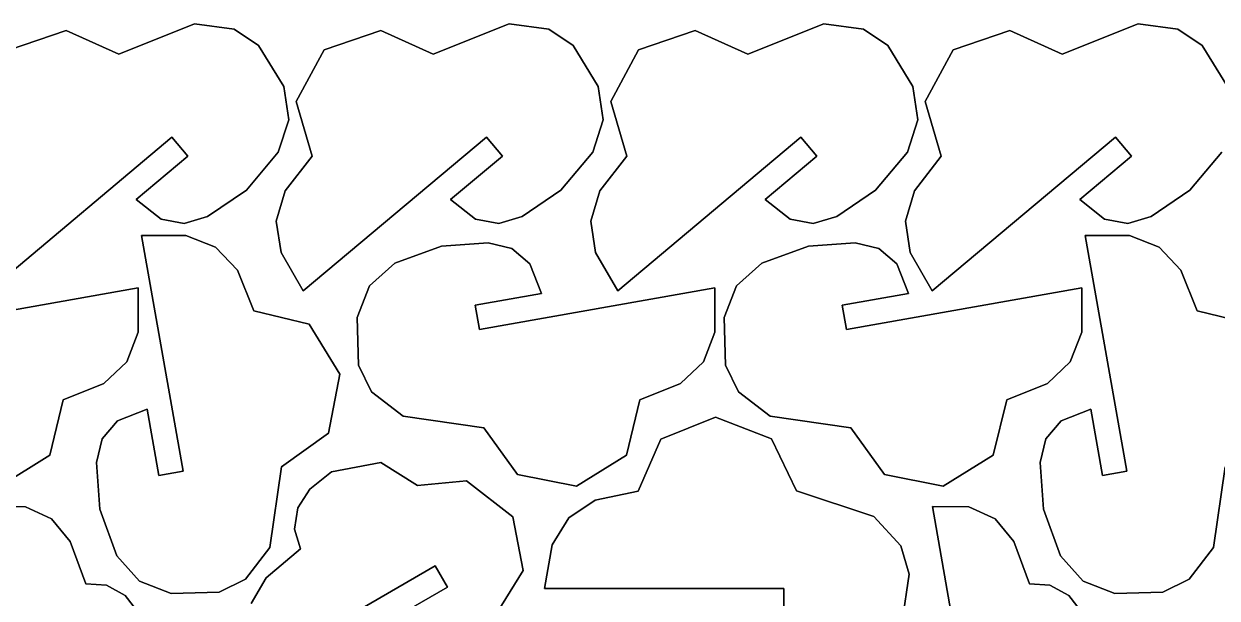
# Model space of a CAD drawing. Extents: x -1 to 600, y 1 to 926.
# Drawn here: x 190 to 326.5, y 664.5 to 730.2 of the extents above; entities that cross this region are included whole.
import ezdxf

# ---------------------------------------------------------------- set-up
doc = ezdxf.new("R2010")
doc.units = 0
doc.layers.add('EXPLORER_DEFAULT', color=253, linetype='CONTINUOUS')

# ---------------------------------------------------------------- blocks, each defined once
blk = doc.blocks.new('A_MODEL_SPACE')
at = {"layer": 'EXPLORER_DEFAULT'}
for p, q in [((188.33165, 727.260559), (194.82402, 729.471252)), ((194.82402, 729.471252), (188.33165, 727.260559)), ((194.82402, 729.471252), (200.828323, 726.76532)), ((200.828323, 726.76532), (194.82402, 729.471252)), ((200.828323, 726.76532), (209.517883, 730.223022)), ((209.517883, 730.223022), (200.828323, 726.76532)), ((209.517883, 730.223022), (214.056519, 729.618164)), ((214.056519, 729.618164), (209.517883, 730.223022)), ((214.056519, 729.618164), (216.84581, 727.745117)), ((216.84581, 727.745117), (214.056519, 729.618164)), ((224.33165, 727.260559), (230.82402, 729.471252)), ((230.82402, 729.471252), (224.33165, 727.260559)), ((230.82402, 729.471252), (236.828323, 726.76532)), ((236.828323, 726.76532), (230.82402, 729.471252)), ((236.828323, 726.76532), (245.517883, 730.223022)), ((245.517883, 730.223022), (236.828323, 726.76532)), ((245.517883, 730.223022), (250.056519, 729.618164)), ((250.056519, 729.618164), (245.517883, 730.223022)), ((250.056519, 729.618164), (252.84581, 727.745117)), ((252.84581, 727.745117), (250.056519, 729.618164)), ((260.331635, 727.260559), (266.824005, 729.471252)), ((266.824005, 729.471252), (260.331635, 727.260559)), ((266.824005, 729.471252), (272.828339, 726.76532)), ((272.828339, 726.76532), (266.824005, 729.471252)), ((272.828339, 726.76532), (281.517883, 730.223022)), ((281.517883, 730.223022), (272.828339, 726.76532)), ((281.517883, 730.223022), (286.056519, 729.618164)), ((286.056519, 729.618164), (281.517883, 730.223022)), ((286.056519, 729.618164), (288.845825, 727.745117)), ((288.845825, 727.745117), (286.056519, 729.618164)), ((296.331635, 727.260559), (302.824005, 729.471252)), ((302.824005, 729.471252), (296.331635, 727.260559)), ((302.824005, 729.471252), (308.828339, 726.76532)), ((308.828339, 726.76532), (302.824005, 729.471252)), ((308.828339, 726.76532), (317.517883, 730.223022)), ((317.517883, 730.223022), (308.828339, 726.76532)), ((317.517883, 730.223022), (322.056519, 729.618164)), ((322.056519, 729.618164), (317.517883, 730.223022)), ((322.056519, 729.618164), (324.845825, 727.745117)), ((324.845825, 727.745117), (322.056519, 729.618164)), ((216.84581, 727.745117), (219.714355, 723.072998)), ((219.714355, 723.072998), (216.84581, 727.745117)), ((221.147751, 721.334412), (224.33165, 727.260559)), ((224.33165, 727.260559), (221.147751, 721.334412)), ((252.84581, 727.745117), (255.714355, 723.072998)), ((255.714355, 723.072998), (252.84581, 727.745117)), ((257.147736, 721.334412), (260.331635, 727.260559)), ((260.331635, 727.260559), (257.147736, 721.334412)), ((288.845825, 727.745117), (291.714355, 723.072998)), ((291.714355, 723.072998), (288.845825, 727.745117)), ((293.147736, 721.334412), (296.331635, 727.260559)), ((296.331635, 727.260559), (293.147736, 721.334412)), ((324.845825, 727.745117), (327.714355, 723.072998)), ((327.714355, 723.072998), (324.845825, 727.745117)), ((219.714355, 723.072998), (220.294174, 719.238831)), ((220.294174, 719.238831), (219.714355, 723.072998)), ((255.714355, 723.072998), (256.294159, 719.238831)), ((256.294159, 719.238831), (255.714355, 723.072998)), ((291.714355, 723.072998), (292.294159, 719.238831)), ((292.294159, 719.238831), (291.714355, 723.072998)), ((222.970673, 715.073608), (221.147751, 721.334412)), ((221.147751, 721.334412), (222.970673, 715.073608)), ((258.970673, 715.073608), (257.147736, 721.334412)), ((257.147736, 721.334412), (258.970673, 715.073608)), ((294.970673, 715.073608), (293.147736, 721.334412)), ((293.147736, 721.334412), (294.970673, 715.073608)), ((220.294174, 719.238831), (219.090576, 715.533081)), ((219.090576, 715.533081), (220.294174, 719.238831)), ((256.294159, 719.238831), (255.090576, 715.533081)), ((255.090576, 715.533081), (256.294159, 719.238831)), ((292.294159, 719.238831), (291.090576, 715.533081)), ((291.090576, 715.533081), (292.294159, 719.238831)), ((206.905716, 717.269653), (185.948654, 699.665894)), ((185.948654, 699.665894), (206.905716, 717.269653)), ((208.736099, 715.097046), (206.905716, 717.269653)), ((206.905716, 717.269653), (208.736099, 715.097046)), ((242.905716, 717.269653), (221.948654, 699.665894)), ((221.948654, 699.665894), (242.905716, 717.269653)), ((244.736099, 715.097046), (242.905716, 717.269653)), ((242.905716, 717.269653), (244.736099, 715.097046)), ((278.905731, 717.269653), (257.948669, 699.665894)), ((257.948669, 699.665894), (278.905731, 717.269653)), ((280.736084, 715.097046), (278.905731, 717.269653)), ((278.905731, 717.269653), (280.736084, 715.097046)), ((314.905731, 717.269653), (293.948669, 699.665894)), ((293.948669, 699.665894), (314.905731, 717.269653)), ((316.736084, 715.097046), (314.905731, 717.269653)), ((314.905731, 717.269653), (316.736084, 715.097046)), ((202.817459, 710.140137), (208.736099, 715.097046)), ((208.736099, 715.097046), (202.817459, 710.140137)), ((219.090576, 715.533081), (215.435684, 711.190674)), ((215.435684, 711.190674), (219.090576, 715.533081)), ((219.890625, 711.137756), (222.970673, 715.073608)), ((222.970673, 715.073608), (219.890625, 711.137756)), ((238.817459, 710.140137), (244.736099, 715.097046)), ((244.736099, 715.097046), (238.817459, 710.140137)), ((255.090576, 715.533081), (251.435684, 711.190674)), ((251.435684, 711.190674), (255.090576, 715.533081)), ((255.890625, 711.137756), (258.970673, 715.073608)), ((258.970673, 715.073608), (255.890625, 711.137756)), ((274.817474, 710.140137), (280.736084, 715.097046)), ((280.736084, 715.097046), (274.817474, 710.140137)), ((291.090576, 715.533081), (287.435699, 711.190674)), ((287.435699, 711.190674), (291.090576, 715.533081)), ((291.890625, 711.137756), (294.970673, 715.073608)), ((294.970673, 715.073608), (291.890625, 711.137756)), ((310.817474, 710.140137), (316.736084, 715.097046)), ((316.736084, 715.097046), (310.817474, 710.140137)), ((327.090576, 715.533081), (323.435699, 711.190674)), ((323.435699, 711.190674), (327.090576, 715.533081)), ((215.435684, 711.190674), (211.003204, 708.187134)), ((211.003204, 708.187134), (215.435684, 711.190674)), ((218.866806, 707.651855), (219.890625, 711.137756)), ((219.890625, 711.137756), (218.866806, 707.651855)), ((251.435684, 711.190674), (247.003204, 708.187134)), ((247.003204, 708.187134), (251.435684, 711.190674)), ((254.866806, 707.651855), (255.890625, 711.137756)), ((255.890625, 711.137756), (254.866806, 707.651855)), ((287.435699, 711.190674), (283.003204, 708.187134)), ((283.003204, 708.187134), (287.435699, 711.190674)), ((290.866821, 707.651855), (291.890625, 711.137756)), ((291.890625, 711.137756), (290.866821, 707.651855)), ((323.435699, 711.190674), (319.003204, 708.187134)), ((319.003204, 708.187134), (323.435699, 711.190674)), ((205.673645, 707.880798), (202.817459, 710.140137)), ((202.817459, 710.140137), (205.673645, 707.880798)), ((241.673645, 707.880798), (238.817459, 710.140137)), ((238.817459, 710.140137), (241.673645, 707.880798)), ((277.673645, 707.880798), (274.817474, 710.140137)), ((274.817474, 710.140137), (277.673645, 707.880798)), ((313.673645, 707.880798), (310.817474, 710.140137)), ((310.817474, 710.140137), (313.673645, 707.880798)), ((208.321304, 707.381714), (205.673645, 707.880798)), ((205.673645, 707.880798), (208.321304, 707.381714)), ((211.003204, 708.187134), (208.321304, 707.381714)), ((208.321304, 707.381714), (211.003204, 708.187134)), ((219.414368, 704.054016), (218.866806, 707.651855)), ((218.866806, 707.651855), (219.414368, 704.054016)), ((244.321304, 707.381714), (241.673645, 707.880798)), ((241.673645, 707.880798), (244.321304, 707.381714)), ((247.003204, 708.187134), (244.321304, 707.381714)), ((244.321304, 707.381714), (247.003204, 708.187134)), ((255.414368, 704.054016), (254.866806, 707.651855)), ((254.866806, 707.651855), (255.414368, 704.054016)), ((280.321289, 707.381714), (277.673645, 707.880798)), ((277.673645, 707.880798), (280.321289, 707.381714)), ((283.003204, 708.187134), (280.321289, 707.381714)), ((280.321289, 707.381714), (283.003204, 708.187134)), ((291.414368, 704.054016), (290.866821, 707.651855)), ((290.866821, 707.651855), (291.414368, 704.054016)), ((316.321289, 707.381714), (313.673645, 707.880798)), ((313.673645, 707.880798), (316.321289, 707.381714)), ((319.003204, 708.187134), (316.321289, 707.381714)), ((316.321289, 707.381714), (319.003204, 708.187134)), ((203.446487, 705.997009), (208.51387, 705.997681)), ((208.51387, 705.997681), (203.446487, 705.997009)), ((208.213242, 679.045776), (203.446487, 705.997009)), ((203.446487, 705.997009), (208.213242, 679.045776)), ((208.51387, 705.997681), (211.903442, 704.672974)), ((211.903442, 704.672974), (208.51387, 705.997681)), ((232.433029, 702.860352), (237.76947, 704.793579)), ((237.76947, 704.793579), (232.433029, 702.860352)), ((237.76947, 704.793579), (243.109863, 705.178406)), ((243.109863, 705.178406), (237.76947, 704.793579)), ((243.109863, 705.178406), (245.83519, 704.534973)), ((245.83519, 704.534973), (243.109863, 705.178406)), ((274.433014, 702.860352), (279.76947, 704.793579)), ((279.76947, 704.793579), (274.433014, 702.860352)), ((279.76947, 704.793579), (285.109863, 705.178406)), ((285.109863, 705.178406), (279.76947, 704.793579)), ((285.109863, 705.178406), (287.835175, 704.534973)), ((287.835175, 704.534973), (285.109863, 705.178406)), ((311.446472, 705.997009), (316.513855, 705.997681)), ((316.513855, 705.997681), (311.446472, 705.997009)), ((316.213257, 679.045776), (311.446472, 705.997009)), ((311.446472, 705.997009), (316.213257, 679.045776)), ((316.513855, 705.997681), (319.903442, 704.672974)), ((319.903442, 704.672974), (316.513855, 705.997681)), ((211.903442, 704.672974), (214.410431, 702.043335)), ((214.410431, 702.043335), (211.903442, 704.672974)), ((221.948654, 699.665894), (219.414368, 704.054016)), ((219.414368, 704.054016), (221.948654, 699.665894)), ((245.83519, 704.534973), (247.878571, 702.778931)), ((247.878571, 702.778931), (245.83519, 704.534973)), ((257.948669, 699.665894), (255.414368, 704.054016)), ((255.414368, 704.054016), (257.948669, 699.665894)), ((287.835175, 704.534973), (289.878571, 702.778931)), ((289.878571, 702.778931), (287.835175, 704.534973)), ((293.948669, 699.665894), (291.414368, 704.054016)), ((291.414368, 704.054016), (293.948669, 699.665894)), ((319.903442, 704.672974), (322.410431, 702.043335)), ((322.410431, 702.043335), (319.903442, 704.672974)), ((214.410431, 702.043335), (216.278961, 697.40802)), ((216.278961, 697.40802), (214.410431, 702.043335)), ((229.537827, 700.25293), (232.433029, 702.860352)), ((232.433029, 702.860352), (229.537827, 700.25293)), ((247.878571, 702.778931), (249.222427, 699.394226)), ((249.222427, 699.394226), (247.878571, 702.778931)), ((271.537842, 700.25293), (274.433014, 702.860352)), ((274.433014, 702.860352), (271.537842, 700.25293)), ((289.878571, 702.778931), (291.222443, 699.394226)), ((291.222443, 699.394226), (289.878571, 702.778931)), ((322.410431, 702.043335), (324.278961, 697.40802)), ((324.278961, 697.40802), (322.410431, 702.043335)), ((176.117157, 695.264038), (203.068375, 700.030762)), ((203.068375, 700.030762), (176.117157, 695.264038)), ((203.068375, 700.030762), (203.069061, 694.963379)), ((203.069061, 694.963379), (203.068375, 700.030762)), ((228.122849, 696.642456), (229.537827, 700.25293)), ((229.537827, 700.25293), (228.122849, 696.642456)), ((249.222427, 699.394226), (241.618286, 698.06073)), ((241.618286, 698.06073), (249.222427, 699.394226)), ((242.117157, 695.264038), (269.06839, 700.030762)), ((269.06839, 700.030762), (242.117157, 695.264038)), ((269.06839, 700.030762), (269.069061, 694.963379)), ((269.069061, 694.963379), (269.06839, 700.030762)), ((270.122864, 696.642456), (271.537842, 700.25293)), ((271.537842, 700.25293), (270.122864, 696.642456)), ((291.222443, 699.394226), (283.618286, 698.06073)), ((283.618286, 698.06073), (291.222443, 699.394226)), ((284.117157, 695.264038), (311.06839, 700.030762)), ((311.06839, 700.030762), (284.117157, 695.264038)), ((311.06839, 700.030762), (311.069061, 694.963379)), ((311.069061, 694.963379), (311.06839, 700.030762)), ((241.618286, 698.06073), (242.117157, 695.264038)), ((242.117157, 695.264038), (241.618286, 698.06073)), ((283.618286, 698.06073), (284.117157, 695.264038)), ((284.117157, 695.264038), (283.618286, 698.06073)), ((216.278961, 697.40802), (222.612457, 695.856323)), ((222.612457, 695.856323), (216.278961, 697.40802)), ((228.271042, 691.162048), (228.122849, 696.642456)), ((228.122849, 696.642456), (228.271042, 691.162048)), ((270.271057, 691.162048), (270.122864, 696.642456)), ((270.122864, 696.642456), (270.271057, 691.162048)), ((324.278961, 697.40802), (330.612457, 695.856323)), ((330.612457, 695.856323), (324.278961, 697.40802)), ((222.612457, 695.856323), (226.152695, 690.135925)), ((226.152695, 690.135925), (222.612457, 695.856323)), ((203.069061, 694.963379), (201.744354, 691.573853)), ((201.744354, 691.573853), (203.069061, 694.963379)), ((269.069061, 694.963379), (267.744354, 691.573853)), ((267.744354, 691.573853), (269.069061, 694.963379)), ((311.069061, 694.963379), (309.744354, 691.573853)), ((309.744354, 691.573853), (311.069061, 694.963379)), ((201.744354, 691.573853), (199.114746, 689.066833)), ((199.114746, 689.066833), (201.744354, 691.573853)), ((229.750122, 688.145325), (228.271042, 691.162048)), ((228.271042, 691.162048), (229.750122, 688.145325)), ((267.744354, 691.573853), (265.114746, 689.066833)), ((265.114746, 689.066833), (267.744354, 691.573853)), ((271.750122, 688.145325), (270.271057, 691.162048)), ((270.271057, 691.162048), (271.750122, 688.145325)), ((309.744354, 691.573853), (307.114746, 689.066833)), ((307.114746, 689.066833), (309.744354, 691.573853)), ((226.152695, 690.135925), (224.820999, 683.40802)), ((224.820999, 683.40802), (226.152695, 690.135925)), ((199.114746, 689.066833), (194.479416, 687.198303)), ((194.479416, 687.198303), (199.114746, 689.066833)), ((265.114746, 689.066833), (260.479431, 687.198303)), ((260.479431, 687.198303), (265.114746, 689.066833)), ((307.114746, 689.066833), (302.479431, 687.198303)), ((302.479431, 687.198303), (307.114746, 689.066833)), ((194.479416, 687.198303), (192.927704, 680.864807)), ((192.927704, 680.864807), (194.479416, 687.198303)), ((233.378281, 685.352173), (229.750122, 688.145325)), ((229.750122, 688.145325), (233.378281, 685.352173)), ((260.479431, 687.198303), (258.927704, 680.864807)), ((258.927704, 680.864807), (260.479431, 687.198303)), ((275.378265, 685.352173), (271.750122, 688.145325)), ((271.750122, 688.145325), (275.378265, 685.352173)), ((302.479431, 687.198303), (300.927704, 680.864807)), ((300.927704, 680.864807), (302.479431, 687.198303)), ((200.698334, 684.80719), (204.083054, 686.151062)), ((204.083054, 686.151062), (200.698334, 684.80719)), ((204.083054, 686.151062), (205.41655, 678.546875)), ((205.41655, 678.546875), (204.083054, 686.151062)), ((308.698334, 684.80719), (312.083038, 686.151062)), ((312.083038, 686.151062), (308.698334, 684.80719)), ((312.083038, 686.151062), (313.416565, 678.546875)), ((313.416565, 678.546875), (312.083038, 686.151062)), ((198.942276, 682.763794), (200.698334, 684.80719)), ((200.698334, 684.80719), (198.942276, 682.763794)), ((242.632492, 684.001831), (233.378281, 685.352173)), ((233.378281, 685.352173), (242.632492, 684.001831)), ((262.891388, 682.729736), (269.139648, 685.222839)), ((269.139648, 685.222839), (262.891388, 682.729736)), ((269.139648, 685.222839), (275.534088, 682.743103)), ((275.534088, 682.743103), (269.139648, 685.222839)), ((284.632477, 684.001831), (275.378265, 685.352173)), ((275.378265, 685.352173), (284.632477, 684.001831)), ((306.942261, 682.763794), (308.698334, 684.80719)), ((308.698334, 684.80719), (306.942261, 682.763794)), ((224.820999, 683.40802), (219.475449, 679.561096)), ((219.475449, 679.561096), (224.820999, 683.40802)), ((246.479416, 678.65625), (242.632492, 684.001831)), ((242.632492, 684.001831), (246.479416, 678.65625)), ((288.479431, 678.65625), (284.632477, 684.001831)), ((284.632477, 684.001831), (288.479431, 678.65625)), ((198.298843, 680.038452), (198.942276, 682.763794)), ((198.942276, 682.763794), (198.298843, 680.038452)), ((260.263458, 676.761902), (262.891388, 682.729736)), ((262.891388, 682.729736), (260.263458, 676.761902)), ((275.534088, 682.743103), (278.394318, 676.81073)), ((278.394318, 676.81073), (275.534088, 682.743103)), ((306.298828, 680.038452), (306.942261, 682.763794)), ((306.942261, 682.763794), (306.298828, 680.038452)), ((192.927704, 680.864807), (187.207306, 677.324585)), ((187.207306, 677.324585), (192.927704, 680.864807)), ((258.927704, 680.864807), (253.207306, 677.324585)), ((253.207306, 677.324585), (258.927704, 680.864807)), ((300.927704, 680.864807), (295.207306, 677.324585)), ((295.207306, 677.324585), (300.927704, 680.864807)), ((198.683701, 674.698059), (198.298843, 680.038452)), ((198.298843, 680.038452), (198.683701, 674.698059)), ((205.41655, 678.546875), (208.213242, 679.045776)), ((208.213242, 679.045776), (205.41655, 678.546875)), ((219.475449, 679.561096), (218.125107, 670.306885)), ((218.125107, 670.306885), (219.475449, 679.561096)), ((225.172485, 678.983948), (222.703766, 677.009094)), ((222.703766, 677.009094), (225.172485, 678.983948)), ((230.828278, 680.046143), (225.172485, 678.983948)), ((225.172485, 678.983948), (230.828278, 680.046143)), ((235.044922, 677.400452), (230.828278, 680.046143)), ((230.828278, 680.046143), (235.044922, 677.400452)), ((306.683685, 674.698059), (306.298828, 680.038452)), ((306.298828, 680.038452), (306.683685, 674.698059)), ((313.416565, 678.546875), (316.213257, 679.045776)), ((316.213257, 679.045776), (313.416565, 678.546875)), ((327.475433, 679.561096), (326.125122, 670.306885)), ((326.125122, 670.306885), (327.475433, 679.561096)), ((240.629196, 677.95166), (235.044922, 677.400452)), ((235.044922, 677.400452), (240.629196, 677.95166)), ((245.945465, 673.810242), (240.629196, 677.95166)), ((240.629196, 677.95166), (245.945465, 673.810242)), ((253.207306, 677.324585), (246.479416, 678.65625)), ((246.479416, 678.65625), (253.207306, 677.324585)), ((295.207306, 677.324585), (288.479431, 678.65625)), ((288.479431, 678.65625), (295.207306, 677.324585)), ((222.703766, 677.009094), (221.339035, 674.85321)), ((221.339035, 674.85321), (222.703766, 677.009094)), ((255.374084, 675.726685), (260.263458, 676.761902)), ((260.263458, 676.761902), (255.374084, 675.726685)), ((278.394318, 676.81073), (287.273468, 673.873962)), ((287.273468, 673.873962), (278.394318, 676.81073)), ((190.147003, 674.985229), (185.950577, 675.004028)), ((185.950577, 675.004028), (190.147003, 674.985229)), ((193.132767, 673.606689), (190.147003, 674.985229)), ((190.147003, 674.985229), (193.132767, 673.606689)), ((200.616928, 669.361633), (198.683701, 674.698059)), ((198.683701, 674.698059), (200.616928, 669.361633)), ((221.339035, 674.85321), (220.951447, 672.420105)), ((220.951447, 672.420105), (221.339035, 674.85321)), ((252.349091, 673.714417), (255.374084, 675.726685)), ((255.374084, 675.726685), (252.349091, 673.714417)), ((298.147003, 674.985229), (293.950592, 675.004028)), ((293.950592, 675.004028), (298.147003, 674.985229)), ((293.950592, 675.004028), (297.969055, 652.335571)), ((297.969055, 652.335571), (293.950592, 675.004028)), ((301.132782, 673.606689), (298.147003, 674.985229)), ((298.147003, 674.985229), (301.132782, 673.606689)), ((308.616943, 669.361633), (306.683685, 674.698059)), ((306.683685, 674.698059), (308.616943, 669.361633)), ((195.285767, 671.004578), (193.132767, 673.606689)), ((193.132767, 673.606689), (195.285767, 671.004578)), ((247.102188, 667.683533), (245.945465, 673.810242)), ((245.945465, 673.810242), (247.102188, 667.683533)), ((250.455917, 670.606384), (252.349091, 673.714417)), ((252.349091, 673.714417), (250.455917, 670.606384)), ((287.273468, 673.873962), (290.36145, 670.493225)), ((290.36145, 670.493225), (287.273468, 673.873962)), ((303.285767, 671.004578), (301.132782, 673.606689)), ((301.132782, 673.606689), (303.285767, 671.004578)), ((220.951447, 672.420105), (221.642776, 670.162537)), ((221.642776, 670.162537), (220.951447, 672.420105)), ((197.059006, 666.149658), (195.285767, 671.004578)), ((195.285767, 671.004578), (197.059006, 666.149658)), ((249.576645, 665.615845), (250.455917, 670.606384)), ((250.455917, 670.606384), (249.576645, 665.615845)), ((305.059021, 666.149658), (303.285767, 671.004578)), ((303.285767, 671.004578), (305.059021, 666.149658)), ((203.224365, 666.466431), (200.616928, 669.361633)), ((200.616928, 669.361633), (203.224365, 666.466431)), ((218.125107, 670.306885), (215.331955, 666.678711)), ((215.331955, 666.678711), (218.125107, 670.306885)), ((221.642776, 670.162537), (217.687134, 666.835754)), ((217.687134, 666.835754), (221.642776, 670.162537)), ((290.36145, 670.493225), (291.29422, 667.265442)), ((291.29422, 667.265442), (290.36145, 670.493225)), ((311.224365, 666.466431), (308.616943, 669.361633)), ((308.616943, 669.361633), (311.224365, 666.466431)), ((326.125122, 670.306885), (323.33197, 666.678711)), ((323.33197, 666.678711), (326.125122, 670.306885)), ((217.121735, 656.695679), (237.048721, 668.224854)), ((237.048721, 668.224854), (217.121735, 656.695679)), ((237.048721, 668.224854), (238.474609, 665.763611)), ((238.474609, 665.763611), (237.048721, 668.224854)), ((215.331955, 666.678711), (212.315216, 665.199646)), ((212.315216, 665.199646), (215.331955, 666.678711)), ((217.687134, 666.835754), (215.978348, 663.922668)), ((215.978348, 663.922668), (217.687134, 666.835754)), ((243.629196, 662.097107), (247.102188, 667.683533)), ((247.102188, 667.683533), (243.629196, 662.097107)), ((291.29422, 667.265442), (290.488495, 661.84259)), ((290.488495, 661.84259), (291.29422, 667.265442)), ((323.33197, 666.678711), (320.315216, 665.199646)), ((320.315216, 665.199646), (323.33197, 666.678711)), ((199.416885, 666.027161), (197.059006, 666.149658)), ((197.059006, 666.149658), (199.416885, 666.027161)), ((201.570648, 664.830811), (199.416885, 666.027161)), ((199.416885, 666.027161), (201.570648, 664.830811)), ((206.834808, 665.051453), (203.224365, 666.466431)), ((203.224365, 666.466431), (206.834808, 665.051453)), ((212.315216, 665.199646), (206.834808, 665.051453)), ((206.834808, 665.051453), (212.315216, 665.199646)), ((238.474609, 665.763611), (231.776443, 661.910767)), ((231.776443, 661.910767), (238.474609, 665.763611)), ((276.946167, 665.630127), (249.576645, 665.615845)), ((249.576645, 665.615845), (276.946167, 665.630127)), ((276.951813, 662.789307), (276.946167, 665.630127)), ((276.946167, 665.630127), (276.951813, 662.789307)), ((307.416901, 666.027161), (305.059021, 666.149658)), ((305.059021, 666.149658), (307.416901, 666.027161)), ((309.570648, 664.830811), (307.416901, 666.027161)), ((307.416901, 666.027161), (309.570648, 664.830811)), ((314.834808, 665.051453), (311.224365, 666.466431)), ((311.224365, 666.466431), (314.834808, 665.051453)), ((320.315216, 665.199646), (314.834808, 665.051453)), ((314.834808, 665.051453), (320.315216, 665.199646)), ((203.129745, 662.811035), (201.570648, 664.830811)), ((201.570648, 664.830811), (203.129745, 662.811035)), ((311.129761, 662.811035), (309.570648, 664.830811)), ((309.570648, 664.830811), (311.129761, 662.811035))]:
    blk.add_line(p, q, dxfattribs=at)

msp = doc.modelspace()

# ---------------------------------------------------------------- block references
at = {"layer": 'EXPLORER_DEFAULT'}
msp.add_blockref('A_MODEL_SPACE', (0, 0), dxfattribs=at)

doc.saveas('drawing.dxf')
